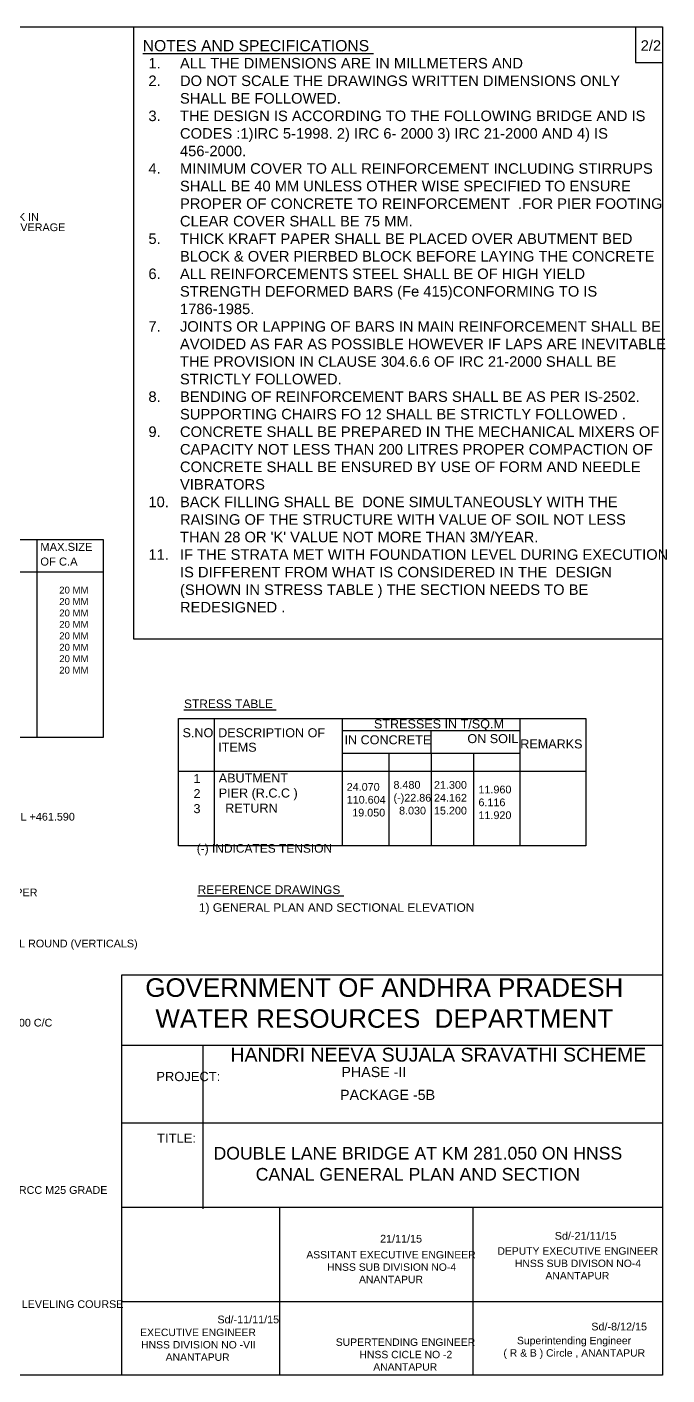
# Model space of a CAD drawing. Header units: millimetres. Extents: x 5124 to 2378553, y 2311 to 44314901.
# Drawn here: x 2373990 to 2378553, y 44305296 to 44314901 of the extents above; entities that cross this region are included whole.
import ezdxf

# ---------------------------------------------------------------- set-up
doc = ezdxf.new("R2010")
doc.units = ezdxf.units.MM
doc.header["$MEASUREMENT"] = 0
doc.layers.add('DIMENSION', color=7, linetype='Continuous')
doc.layers.add('TEXT', color=7, linetype='Continuous')
doc.styles.get("Standard").update_dxf_attribs({"font": 'arial.ttf', "height": 55})

msp = doc.modelspace()

# ---------------------------------------------------------------- linework, layer by layer
at = {"layer": 'DIMENSION', "color": 0}
for points in [[(2371716.7, 44311249.2), (2374533.6, 44311249.2), (2374533.6, 44309838.4), (2371716.7, 44309838.4)], [(2378521.6, 44305295.8), (2374665.7, 44305295.8), (2374665.7, 44308148.3), (2378521.6, 44308148.3)]]:
    msp.add_lwpolyline(points, close=True, dxfattribs=at)
for points in [[(2374061.4, 44311249.2), (2374061.4, 44309838.4)], [(2371711.9, 44311017.8), (2374529.8, 44311017.8)]]:
    msp.add_lwpolyline(points, dxfattribs=at)
at = {"layer": 'TEXT', "color": 0}
msp.add_lwpolyline([(2378521.6, 44305295.8), (2364939.5, 44305295.8), (2364939.5, 44314900.7), (2378521.6, 44314900.7)], close=True, dxfattribs=at)
at = {"layer": 'TEXT'}
for points in [[(2378521.6, 44310539.4), (2374752.3, 44310539.4), (2374752.3, 44314900.7)], [(2375069.5, 44309597.6), (2377975.2, 44309597.6)]]:
    msp.add_lwpolyline(points, dxfattribs=at)
at = {"layer": 'TEXT', "color": 0}
for points in [[(2378328.1, 44314900.7), (2378328.1, 44314647.2), (2378521.6, 44314647.2)], [(2375328.1, 44309067.1), (2375328.1, 44309973.5)], [(2376237.1, 44309973.5), (2376237.1, 44309067.1)], [(2377507, 44309067.1), (2377507, 44309973.5)], [(2377507, 44309886), (2376237.1, 44309886)], [(2376872.1, 44309726.7), (2376872.1, 44309886)], [(2376237.1, 44309726.7), (2377507, 44309726.7)], [(2376569.4, 44309726.7), (2376569.4, 44309067.1)], [(2376872.1, 44309726.7), (2376872.1, 44309067.1)], [(2377172.5, 44309726.7), (2377172.5, 44309067.1)], [(2374665.7, 44307645.7), (2378521.6, 44307645.7)], [(2375243.4, 44307648.1), (2375243.4, 44306480.6)], [(2374665.7, 44307092), (2378521.6, 44307092)], [(2378521.6, 44306489), (2374665.7, 44306489)], [(2375790.8, 44306489), (2375790.8, 44305295.8)], [(2377171.6, 44305295.8), (2377171.6, 44306489)], [(2378521.6, 44305818.3), (2374665.7, 44305818.3)]]:
    msp.add_lwpolyline(points, dxfattribs=at)
at = {"layer": 'TEXT'}
msp.add_lwpolyline([(2375069.5, 44309973.5), (2377975.2, 44309973.5), (2377975.2, 44309067.1), (2375069.5, 44309067.1)], close=True, dxfattribs=at)

# ---------------------------------------------------------------- texts
at = {"layer": 'DIMENSION', "color": 0, "insert": (2374781.1, 44314679.8), "char_height": 75, "attachment_point": 1}
msp.add_mtext_dynamic_manual_height_columns("\\pi-225,l300,t300;1.^IALL THE DIMENSIONS ARE IN MILLMETERS AND \\P2.^IDO NOT SCALE THE DRAWINGS WRITTEN DIMENSIONS ONLY SHALL BE FOLLOWED.\\P3.^ITHE DESIGN IS ACCORDING TO THE FOLLOWING BRIDGE AND IS CODES :1)IRC 5-1998. 2) IRC 6- 2000 3) IRC 21-2000 AND 4) IS 456-2000.\\P4.^IMINIMUM COVER TO ALL REINFORCEMENT INCLUDING STIRRUPS SHALL BE 40 MM UNLESS OTHER WISE SPECIFIED TO ENSURE PROPER OF CONCRETE TO REINFORCEMENT  .FOR PIER FOOTING CLEAR COVER SHALL BE 75 MM.\\P5.^ITHICK KRAFT PAPER SHALL BE PLACED OVER ABUTMENT BED BLOCK & OVER PIERBED BLOCK BEFORE LAYING THE CONCRETE \\P6.^IALL REINFORCEMENTS STEEL SHALL BE OF HIGH YIELD STRENGTH DEFORMED BARS (Fe 415)CONFORMING TO IS 1786-1985.\\P7.^IJOINTS OR LAPPING OF BARS IN MAIN REINFORCEMENT SHALL BE AVOIDED AS FAR AS POSSIBLE HOWEVER IF LAPS ARE INEVITABLE THE PROVISION IN CLAUSE 304.6.6 OF IRC 21-2000 SHALL BE STRICTLY FOLLOWED. \\P8.^IBENDING OF REINFORCEMENT BARS SHALL BE AS PER IS-2502. SUPPORTING CHAIRS FO 12 SHALL BE STRICTLY FOLLOWED .\\P9.^ICONCRETE SHALL BE PREPARED IN THE MECHANICAL MIXERS OF CAPACITY NOT LESS THAN 200 LITRES PROPER COMPACTION OF CONCRETE SHALL BE ENSURED BY USE OF FORM AND NEEDLE VIBRATORS \\P10.^IBACK FILLING SHALL BE  DONE SIMULTANEOUSLY WITH THE RAISING OF THE STRUCTURE WITH VALUE OF SOIL NOT LESS THAN 28 OR 'K' VALUE NOT MORE THAN 3M/YEAR.\\P11.^IIF THE STRATA MET WITH FOUNDATION LEVEL DURING EXECUTION IS DIFFERENT FROM WHAT IS CONSIDERED IN THE  DESIGN (SHOWN IN STRESS TABLE ) THE SECTION NEEDS TO BE REDESIGNED . ", width=3779.551, gutter_width=1500, heights=[0], dxfattribs=at)
at = {"layer": 'TEXT', "color": 0}
for s, height, p in [('%%UNOTES AND SPECIFICATIONS ', 80, (2374815.5, 44314727.5)), ('2/2', 75, (2378365.3, 44314730.9)), ('RCC DECK SLAB 90 MM THICK IN ', 55, (2372850.1, 44313519.3)), ('M25 GRADE WITH 75 THICK AVERAGE ', 55, (2372850.1, 44313446.1)), ('MAX.SIZE', 57.03, (2374085.5, 44311167.9)), ('OF C.A', 57.03, (2374085.5, 44311063.2)), ('%%USTRESS TABLE ', 60.976, (2375109.7, 44310048)), ('S.NO ', 64.2, (2375099.4, 44309840)), ('DESCRIPTION OF ', 64.205, (2375353.3, 44309840)), ('STRESSES IN T/SQ.M ', 64.205, (2376463.7, 44309902.8)), ('ITEMS  ', 64.2, (2375353.3, 44309736.8)), ('IN CONCRETE ', 64.205, (2376254.1, 44309789.7)), ('ON SOIL ', 64.2, (2377129.9, 44309798.1)), ('REMARKS ', 64.2, (2377507, 44309760.4)), ('ROAD LEVEL +461.590', 55, (2373505.1, 44309246.2)), ('(-) INDICATES TENSION ', 60.976, (2375200.4, 44309017.4)), ('THICK KRAFT PAPER ', 55, (2373279.7, 44308706.5)), ('%%UREFERENCE DRAWINGS ', 60.976, (2375206.9, 44308723.3)), ('1) GENERAL PLAN AND SECTIONAL ELEVATION ', 60.976, (2375215.8, 44308596.3)), ('130 Nos OF 25 MM Ø ALL ROUND (VERTICALS)', 55, (2373067.3, 44308342.8)), ('10 MM Ø RINGS @ 200 C/C', 55, (2373188.4, 44307778.8)), ('HANDRI NEEVA SUJALA SRAVATHI SCHEME ', 99.177, (2375441.2, 44307529)), ('PHASE -II ', 72.73, (2376231.9, 44307418.7)), ('PACKAGE -5B', 72.73, (2376222.3, 44307255.8)), ('FOOTING IN RCC M25 GRADE ', 55, (2373462.9, 44306586.7)), ('200 THICK LEVELING COURSE ', 55, (2373550.9, 44305773.5))]:
    msp.add_text(s, height=height, dxfattribs=at).set_placement(p)
at = {"layer": 'TEXT'}
for s, p in [('21/11/15', (2376507.5, 44306239.6)), ('Sd/-21/11/15', (2377752.8, 44306260.2)), ('Sd/-11/11/15', (2375347.8, 44305664.3)), ('Sd/-8/12/15', (2378013.2, 44305613.7))]:
    msp.add_text(s, height=55, dxfattribs=at).set_placement(p)
at = {"layer": 'TEXT', "color": 0}
for s, insert, char_height, width, attachment_point in [('20 MM 20 MM {\\H1.841x; }20 MM {\\H1.5607x; }20 MM {\\H1.6541x; }20 MM {\\H1.623x; }20 MM {\\H1.6334x; }20 MM {\\H1.6299x; }20 MM{\\H1.631x; }', (2374220.4, 44310913), 48.8863, 235.859, 1), ('1 2 {\\H1.841x; }3{\\H1.5607x; }', (2375177.3, 44309577.6), 64.205, 49.883, 1), ('ABUTMENT  PIER (R.C.C ) {\\H1.8504x; }RETURN {\\H1.5648x; }', (2375357.4, 44309581.8), 64.205, 563.17, 1), ('GOVERNMENT OF ANDHRA PRADESH\\PWATER RESOURCES  DEPARTMENT', (2376537.6, 44307945.4), 132.237, 4222.654, 5), ('TITLE:', (2374918.1, 44307016.5), 66.12, 152.372, 1), ('\\pi35.805;DOUBLE LANE BRIDGE AT KM 281.050 ON HNSS \\P\\pi336.5;CANAL GENERAL PLAN AND SECTION ', (2375284.4, 44306921.2), 90, 2969.046, 1), ('\\pi0.50513;ASSITANT EXECUTIVE ENGINEER \\P\\pi148.49;HNSS SUB DIVISION NO-4 \\P\\pi376.22;ANANTAPUR', (2375981.2, 44306179.5), 52.895, 1207.232, 1), ('\\pi13.584;DEPUTY EXECUTIVE ENGINEER  \\P\\pi138.19;HNSS SUB DIVISON NO-4 \\P\\pi355.65;ANANTAPUR ', (2377330.5, 44306206.2), 52.895, 1166.1, 1), ('\\pi13.657;EXECUTIVE ENGINEER  \\P\\pi20.674;HNSS DIVISION NO -VII \\P\\pi195.52;ANANTAPUR ', (2374783.6, 44305626.3), 52.895, 845.845, 1), ('\\pi109.69;Superintending Engineer  \\P\\pi12.971;( R & B ) Circle , ANANTAPUR ', (2377373.8, 44305568), 52.895, 1030.508, 1), ('\\pi31.185;SUPERTENDING ENGINEER  \\P\\pi200.22;HNSS CICLE NO -2 \\P\\pi298.45;ANANTAPUR ', (2376160.5, 44305556.5), 52.895, 1051.708, 1)]:
    msp.add_mtext(s, dxfattribs=dict(at, insert=insert, char_height=char_height, width=width, attachment_point=attachment_point))
at = {"layer": 'TEXT', "char_height": 55, "attachment_point": 1}
for s, insert, width in [('24.070 110.604 {\\H1.841x; }19.050{\\H1.5607x; }', (2376269.6, 44309513.7), 279.785), ('8.480 (-)22.86 {\\H1.854x; }8.030{\\H1.5677x; }', (2376603.1, 44309528), 269.035), ('21.300 24.162 {\\H1.841x; }15.200{\\H1.5607x; }', (2376891.6, 44309528), 249.33), ('11.960 6.116{\\H1.841x; }\\P11.920{\\H1.5607x; }', (2377208.8, 44309495.3), 245.238)]:
    msp.add_mtext(s, dxfattribs=dict(at, insert=insert, width=width))
at = {"layer": 'TEXT', "color": 0, "insert": (2374912.1, 44307456), "char_height": 66.12, "attachment_point": 1}
msp.add_mtext('PROJECT:', dxfattribs=at)

doc.saveas('drawing.dxf')
